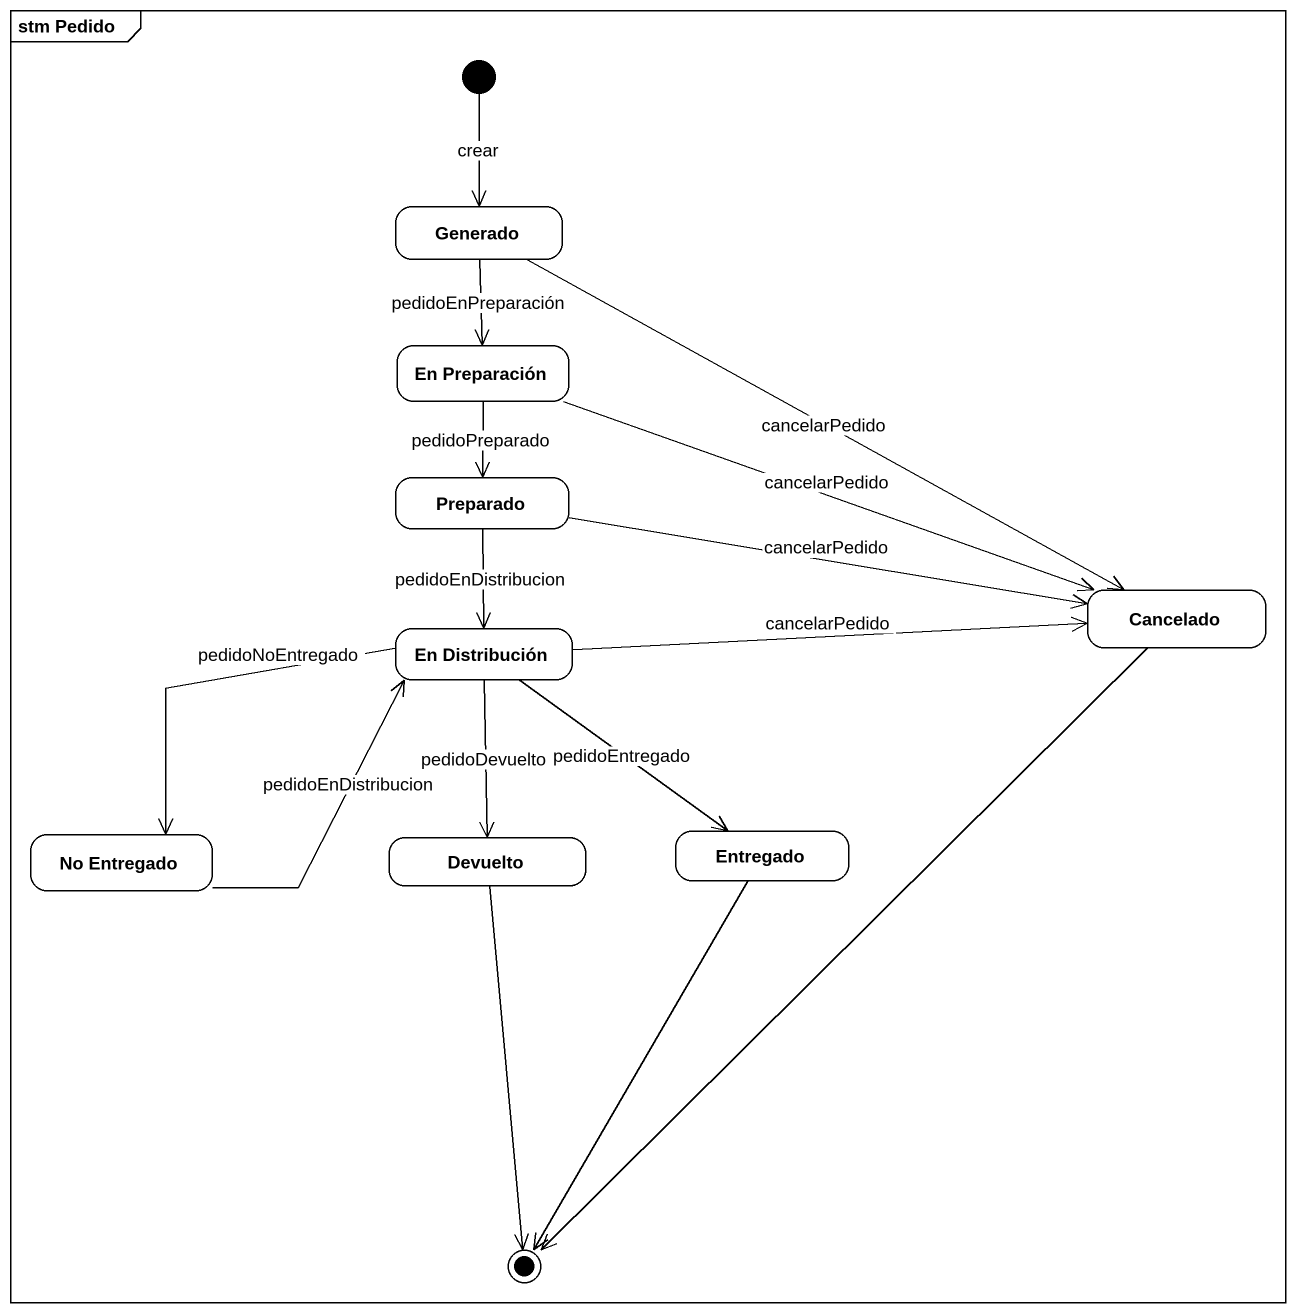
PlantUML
@startuml
mainframe stm Pedido
hide empty description
state Generado
state "En Preparación" as En_Preparación
state Preparado
state "En Distribución" as En_Distribución
state Cancelado
state "No Entregado" as No_Entregado
state Devuelto
state Entregado
[*] --> Generado : crear
Generado --> En_Preparación : pedidoEnPreparación
Generado -right-> Cancelado : cancelarPedido
En_Preparación --> Preparado : pedidoPreparado
En_Preparación -right-> Cancelado : cancelarPedido
Preparado --> En_Distribución : pedidoEnDistribucion
Preparado -right-> Cancelado : cancelarPedido
En_Distribución -right-> Cancelado : cancelarPedido
En_Distribución -left-> No_Entregado : pedidoNoEntregado
En_Distribución --> Devuelto : pedidoDevuelto
En_Distribución --> Entregado : pedidoEntregado
No_Entregado -right-> En_Distribución : pedidoEnDistribucion
Cancelado --> [*]
Devuelto --> [*]
Entregado --> [*]
@enduml
